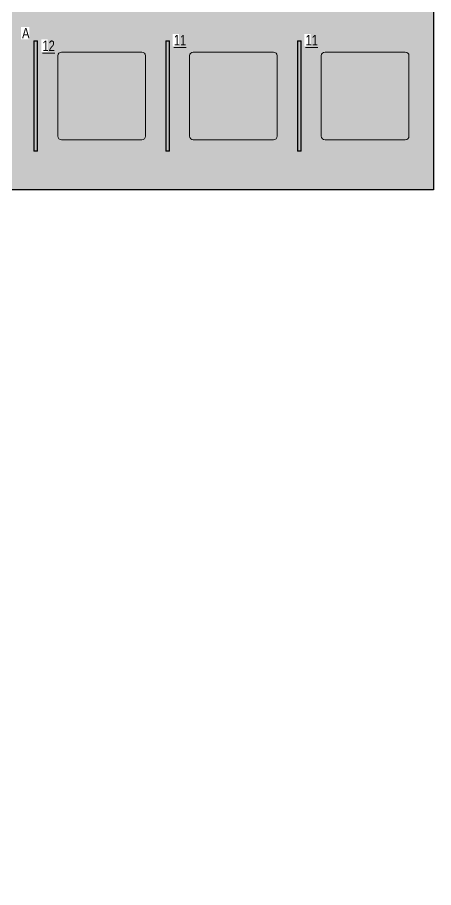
# Model space of a CAD drawing. Header units: millimetres. Extents: x -547274 to 397870, y -45599 to 141350.
# Drawn here: x -187796 to -182134, y 106367 to 118193 of the extents above; entities that cross this region are included whole.
import ezdxf

# ---------------------------------------------------------------- set-up
doc = ezdxf.new("R2010")
doc.units = ezdxf.units.MM
for name, color, linetype, lineweight in [('_ЭОМ_ОБЩ_Освещение_текст тип светильника', 172, 'Continuous', 50), ('_ЭОМ_светильник А', 1, 'Continuous', 35), ('_ЭОМ_светильник Р', 4, 'Continuous', 35), ('АР_Потолки_Штриховка', 252, 'Continuous', 0)]:
    doc.layers.add(name, color=color, linetype=linetype, lineweight=lineweight)
for name, color, linetype, lineweight, true_color in [('АР_Потолок_RAL 095 85 40', 7, 'Continuous', 5, 0xddc87a), ('АР_Потолок_RAL 100 70 20', 7, 'Continuous', 5, 0xb3ac85), ('АР_Потолок_Покраска', 7, 'Continuous', 5, 0x007399), ('АР_Потолок_Текстура дерево', 7, 'Continuous', 5, 0xe7bf8e)]:
    doc.layers.add(name, color=color, linetype=linetype, lineweight=lineweight, true_color=true_color)
doc.styles.add('ГОСТ', font='cad.shx', dxfattribs={"width": 0.8})

# ---------------------------------------------------------------- blocks, each defined once
blk = doc.blocks.new('RVE-PLS5070-1500-P')
at = {"color": 0, "linetype": 'ByBlock', "lineweight": -2, "ltscale": 40}
for points in [[(750, -25), (-750, -25), (-750, 25), (750, 25)], [(745, -20), (-745, -20), (-745, 20), (745, 20)]]:
    blk.add_lwpolyline(points, close=True, dxfattribs=at)

msp = doc.modelspace()

# ---------------------------------------------------------------- hatches: boundary and pattern name
at = {"layer": 'АР_Потолки_Штриховка', "ltscale": 100, "true_color": 0xf8f6b0}
h = msp.add_hatch(color=51, dxfattribs=at)
h.dxf.hatch_style = 1
h.paths.add_polyline_path([(-187565.2, 117870.7), (-187565.2, 116380.7), (-187525.2, 116380.7), (-187525.2, 117870.7)])
h = msp.add_hatch(color=51, dxfattribs=at)
h.dxf.hatch_style = 1
h.paths.add_polyline_path([(-185773.2, 117870.7), (-185773.2, 116380.7), (-185733.2, 116380.7), (-185733.2, 117870.7)])
h = msp.add_hatch(color=51, dxfattribs=at)
h.dxf.hatch_style = 1
h.paths.add_polyline_path([(-183981.2, 117870.7), (-183981.2, 116380.7), (-183941.2, 116380.7), (-183941.2, 117870.7)])
at = {"layer": 'АР_Потолок_RAL 095 85 40', "transparency": 33554687}
h = msp.add_hatch(color=256, dxfattribs=at)
h.dxf.hatch_style = 1
h.paths.add_polyline_path([(-182469.2, 117671.7, 0.4142136), (-182519.2, 117721.7), (-183611.2, 117721.7, 0.4142136), (-183661.2, 117671.7), (-183661.2, 116579.7, 0.4142136), (-183611.2, 116529.7), (-182519.2, 116529.7, 0.4142136), (-182469.2, 116579.7)])
at = {"layer": 'АР_Потолок_RAL 100 70 20', "transparency": 33554687}
h = msp.add_hatch(color=256, dxfattribs=at)
h.dxf.hatch_style = 1
h.paths.add_polyline_path([(-186103.2, 116529.7, 0.4142136), (-186053.2, 116579.7), (-186053.2, 117671.7, 0.4142136), (-186103.2, 117721.7), (-187195.2, 117721.7, 0.4142136), (-187245.2, 117671.7), (-187245.2, 116579.7, 0.4142136), (-187195.2, 116529.7)])
at = {"layer": 'АР_Потолок_Покраска'}
h = msp.add_hatch(dxfattribs=at)
h.set_pattern_fill('CROSS', color=256, scale=25)
h.set_pattern_definition([(0, (238596.78, 31501.12), (158.75, 158.75), [79.375, -238.125]), (90, (238636.46, 31461.44), (-158.75, 158.75), [79.375, -238.125])])
h.paths.add_polyline_path([(-194033.9, 112400.7), (-194433.9, 112400.7), (-194433.9, 112800.7), (-194033.9, 112800.7)], flags=16)
edge = h.paths.add_edge_path()
edge.add_line((-200033.9, 112800.7), (-201173.8, 112800.7))
edge.add_line((-201173.8, 112800.7), (-201173.6, 118400.7))
edge.add_line((-201173.6, 118400.7), (-187933.9, 118400.7))
edge.add_line((-187933.9, 118400.7), (-187933.9, 126001))
edge.add_line((-187933.9, 126001), (-194333.9, 126000.9))
edge.add_line((-194333.9, 126000.9), (-194333.9, 127200))
edge.add_line((-194333.9, 127200), (-190278.9, 127200))
edge.add_line((-190278.9, 127200), (-190278.9, 127350.7))
edge.add_line((-190278.9, 127350.7), (-185384.4, 127350.7))
edge.add_line((-185384.4, 127350.7), (-185384.4, 118400.7))
edge.add_line((-185384.4, 118400.7), (-182133.9, 118400.7))
edge.add_line((-182133.9, 118400.7), (-182133.9, 115850.7))
edge.add_line((-182133.9, 115850.7), (-187998.9, 115850.7))
edge.add_line((-187998.9, 115850.7), (-187998.9, 114910.7))
edge.add_arc((-197124, 115502.6), 9144.3, 272.82064, 356.28873, ccw=False)
edge.add_line((-196674, 106369.4), (-200033.9, 106369.4))
edge.add_line((-200033.9, 106369.4), (-200032.3, 110700.9))
edge.add_line((-200032.3, 110700.9), (-201173.4, 110702.5))
edge.add_line((-201173.4, 110702.5), (-201173.4, 112400.7))
edge.add_line((-201173.4, 112400.7), (-200033.1, 112400.7))
edge.add_line((-200033.1, 112400.7), (-200033.9, 112800.7))
at = {"layer": 'АР_Потолок_Текстура дерево', "transparency": 33554687}
h = msp.add_hatch(color=256, dxfattribs=at)
h.dxf.hatch_style = 1
h.paths.add_polyline_path([(-184261.2, 117671.7, 0.4142136), (-184311.2, 117721.7), (-185403.2, 117721.7, 0.4142136), (-185453.2, 117671.7), (-185453.2, 116579.7, 0.4142136), (-185403.2, 116529.7), (-184311.2, 116529.7, 0.4142136), (-184261.2, 116579.7)])

# ---------------------------------------------------------------- linework, layer by layer
msp.add_lwpolyline([(-200033.9, 112800.7), (-201173.8, 112800.7), (-201173.6, 118400.7), (-187933.9, 118400.7), (-187933.9, 126001), (-194333.9, 126000.9), (-194333.9, 127350.7), (-185384.4, 127350.7), (-185384.4, 118400.7), (-182133.9, 118400.7), (-182133.9, 115850.7), (-187998.9, 115850.7), (-187998.9, 114910.7, -0.3812035), (-196674, 106369.4), (-200033.9, 106369.4), (-200032.3, 110700.9), (-201173.4, 110702.5), (-201173.4, 112400.7), (-200033.1, 112400.7)], format="xyb", close=True)
at = {"layer": 'АР_Потолки_Штриховка', "color": 18, "ltscale": 100, "true_color": 0x000000}
for points in [[(-187570.2, 117875.7), (-187570.2, 116375.7), (-187520.2, 116375.7), (-187520.2, 117875.7)], [(-187565.2, 117870.7), (-187565.2, 116380.7), (-187525.2, 116380.7), (-187525.2, 117870.7)], [(-185778.2, 117875.7), (-185778.2, 116375.7), (-185728.2, 116375.7), (-185728.2, 117875.7)], [(-185773.2, 117870.7), (-185773.2, 116380.7), (-185733.2, 116380.7), (-185733.2, 117870.7)], [(-183986.2, 117875.7), (-183986.2, 116375.7), (-183936.2, 116375.7), (-183936.2, 117875.7)], [(-183981.2, 117870.7), (-183981.2, 116380.7), (-183941.2, 116380.7), (-183941.2, 117870.7)]]:
    msp.add_lwpolyline(points, close=True, dxfattribs=at)
at = {"layer": 'АР_Потолки_Штриховка', "color": 18, "lineweight": 18, "ltscale": 100, "true_color": 0x000000}
for points in [[(-187570.2, 117875.7), (-187570.2, 116375.7), (-187520.2, 116375.7), (-187520.2, 117875.7)], [(-187565.2, 117870.7), (-187565.2, 116380.7), (-187525.2, 116380.7), (-187525.2, 117870.7)], [(-185778.2, 117875.7), (-185778.2, 116375.7), (-185728.2, 116375.7), (-185728.2, 117875.7)], [(-185773.2, 117870.7), (-185773.2, 116380.7), (-185733.2, 116380.7), (-185733.2, 117870.7)], [(-183986.2, 117875.7), (-183986.2, 116375.7), (-183936.2, 116375.7), (-183936.2, 117875.7)], [(-183981.2, 117870.7), (-183981.2, 116380.7), (-183941.2, 116380.7), (-183941.2, 117870.7)]]:
    msp.add_lwpolyline(points, close=True, dxfattribs=at)
at = {"layer": 'АР_Потолки_Штриховка', "color": 18, "ltscale": 100, "true_color": 0x000000}
for points in [[(-187195.2, 117721.7), (-186103.2, 117721.7, -0.4142136), (-186053.2, 117671.7), (-186053.2, 116579.7, -0.4142136), (-186103.2, 116529.7), (-187195.2, 116529.7, -0.4142136), (-187245.2, 116579.7), (-187245.2, 117671.7, -0.4142136)], [(-185453.2, 116579.7), (-185453.2, 117671.7, -0.4142136), (-185403.2, 117721.7), (-184311.2, 117721.7, -0.4142136), (-184261.2, 117671.7), (-184261.2, 116579.7, -0.4142136), (-184311.2, 116529.7), (-185403.2, 116529.7, -0.4142136)], [(-183661.2, 116579.7), (-183661.2, 117671.7, -0.4142136), (-183611.2, 117721.7), (-182519.2, 117721.7, -0.4142136), (-182469.2, 117671.7), (-182469.2, 116579.7, -0.4142136), (-182519.2, 116529.7), (-183611.2, 116529.7, -0.4142136)]]:
    msp.add_lwpolyline(points, format="xyb", close=True, dxfattribs=at)
at = {"layer": 'АР_Потолки_Штриховка', "color": 18, "lineweight": 18, "ltscale": 100, "true_color": 0x000000}
for points in [[(-187195.2, 117721.7), (-186103.2, 117721.7, -0.4142136), (-186053.2, 117671.7), (-186053.2, 116579.7, -0.4142136), (-186103.2, 116529.7), (-187195.2, 116529.7, -0.4142136), (-187245.2, 116579.7), (-187245.2, 117671.7, -0.4142136)], [(-185453.2, 116579.7), (-185453.2, 117671.7, -0.4142136), (-185403.2, 117721.7), (-184311.2, 117721.7, -0.4142136), (-184261.2, 117671.7), (-184261.2, 116579.7, -0.4142136), (-184311.2, 116529.7), (-185403.2, 116529.7, -0.4142136)], [(-183661.2, 116579.7), (-183661.2, 117671.7, -0.4142136), (-183611.2, 117721.7), (-182519.2, 117721.7, -0.4142136), (-182469.2, 117671.7), (-182469.2, 116579.7, -0.4142136), (-182519.2, 116529.7), (-183611.2, 116529.7, -0.4142136)]]:
    msp.add_lwpolyline(points, format="xyb", close=True, dxfattribs=at)

# ---------------------------------------------------------------- block references
at = {"layer": '_ЭОМ_светильник А', "color": 18, "lineweight": 18, "ltscale": 100, "true_color": 0x000000, "rotation": 270}
msp.add_blockref('RVE-PLS5070-1500-P', (-187545.2, 117125.7), dxfattribs=at)
at = {"layer": '_ЭОМ_светильник Р', "color": 18, "lineweight": 18, "ltscale": 100, "true_color": 0x000000, "rotation": 89.99999999999997}
for p in [(-185753.2, 117125.7), (-183961.2, 117125.7)]:
    msp.add_blockref('RVE-PLS5070-1500-P', p, dxfattribs=at)

# ---------------------------------------------------------------- next in the draw order: texts
at = {"layer": '_ЭОМ_ОБЩ_Освещение_текст тип светильника', "color": 18, "lineweight": 18, "ltscale": 40, "true_color": 0x000000, "char_height": 142.19, "width": 55.872, "attachment_point": 1, "style": 'ГОСТ', "bg_fill": 3, "box_fill_scale": 1.1, "bg_fill_color": 256, "bg_fill_transparency": 0}
for s, insert in [('{\\L11}', (-185668.3, 117954.7)), ('{\\L11}', (-183876.3, 117954.7)), ('{\\L12}', (-187455.6, 117878.2, 0))]:
    msp.add_mtext(s, dxfattribs=dict(at, insert=insert))
at = {"layer": '_ЭОМ_светильник А', "color": 18, "lineweight": 18, "ltscale": 100, "true_color": 0x000000, "insert": (-187731.8, 118049.4), "char_height": 142.2, "width": 86.044, "attachment_point": 1, "style": 'ГОСТ', "bg_fill": 3, "box_fill_scale": 1.1, "bg_fill_color": 256, "bg_fill_transparency": 0}
msp.add_mtext('А', dxfattribs=at)

doc.saveas('drawing.dxf')
